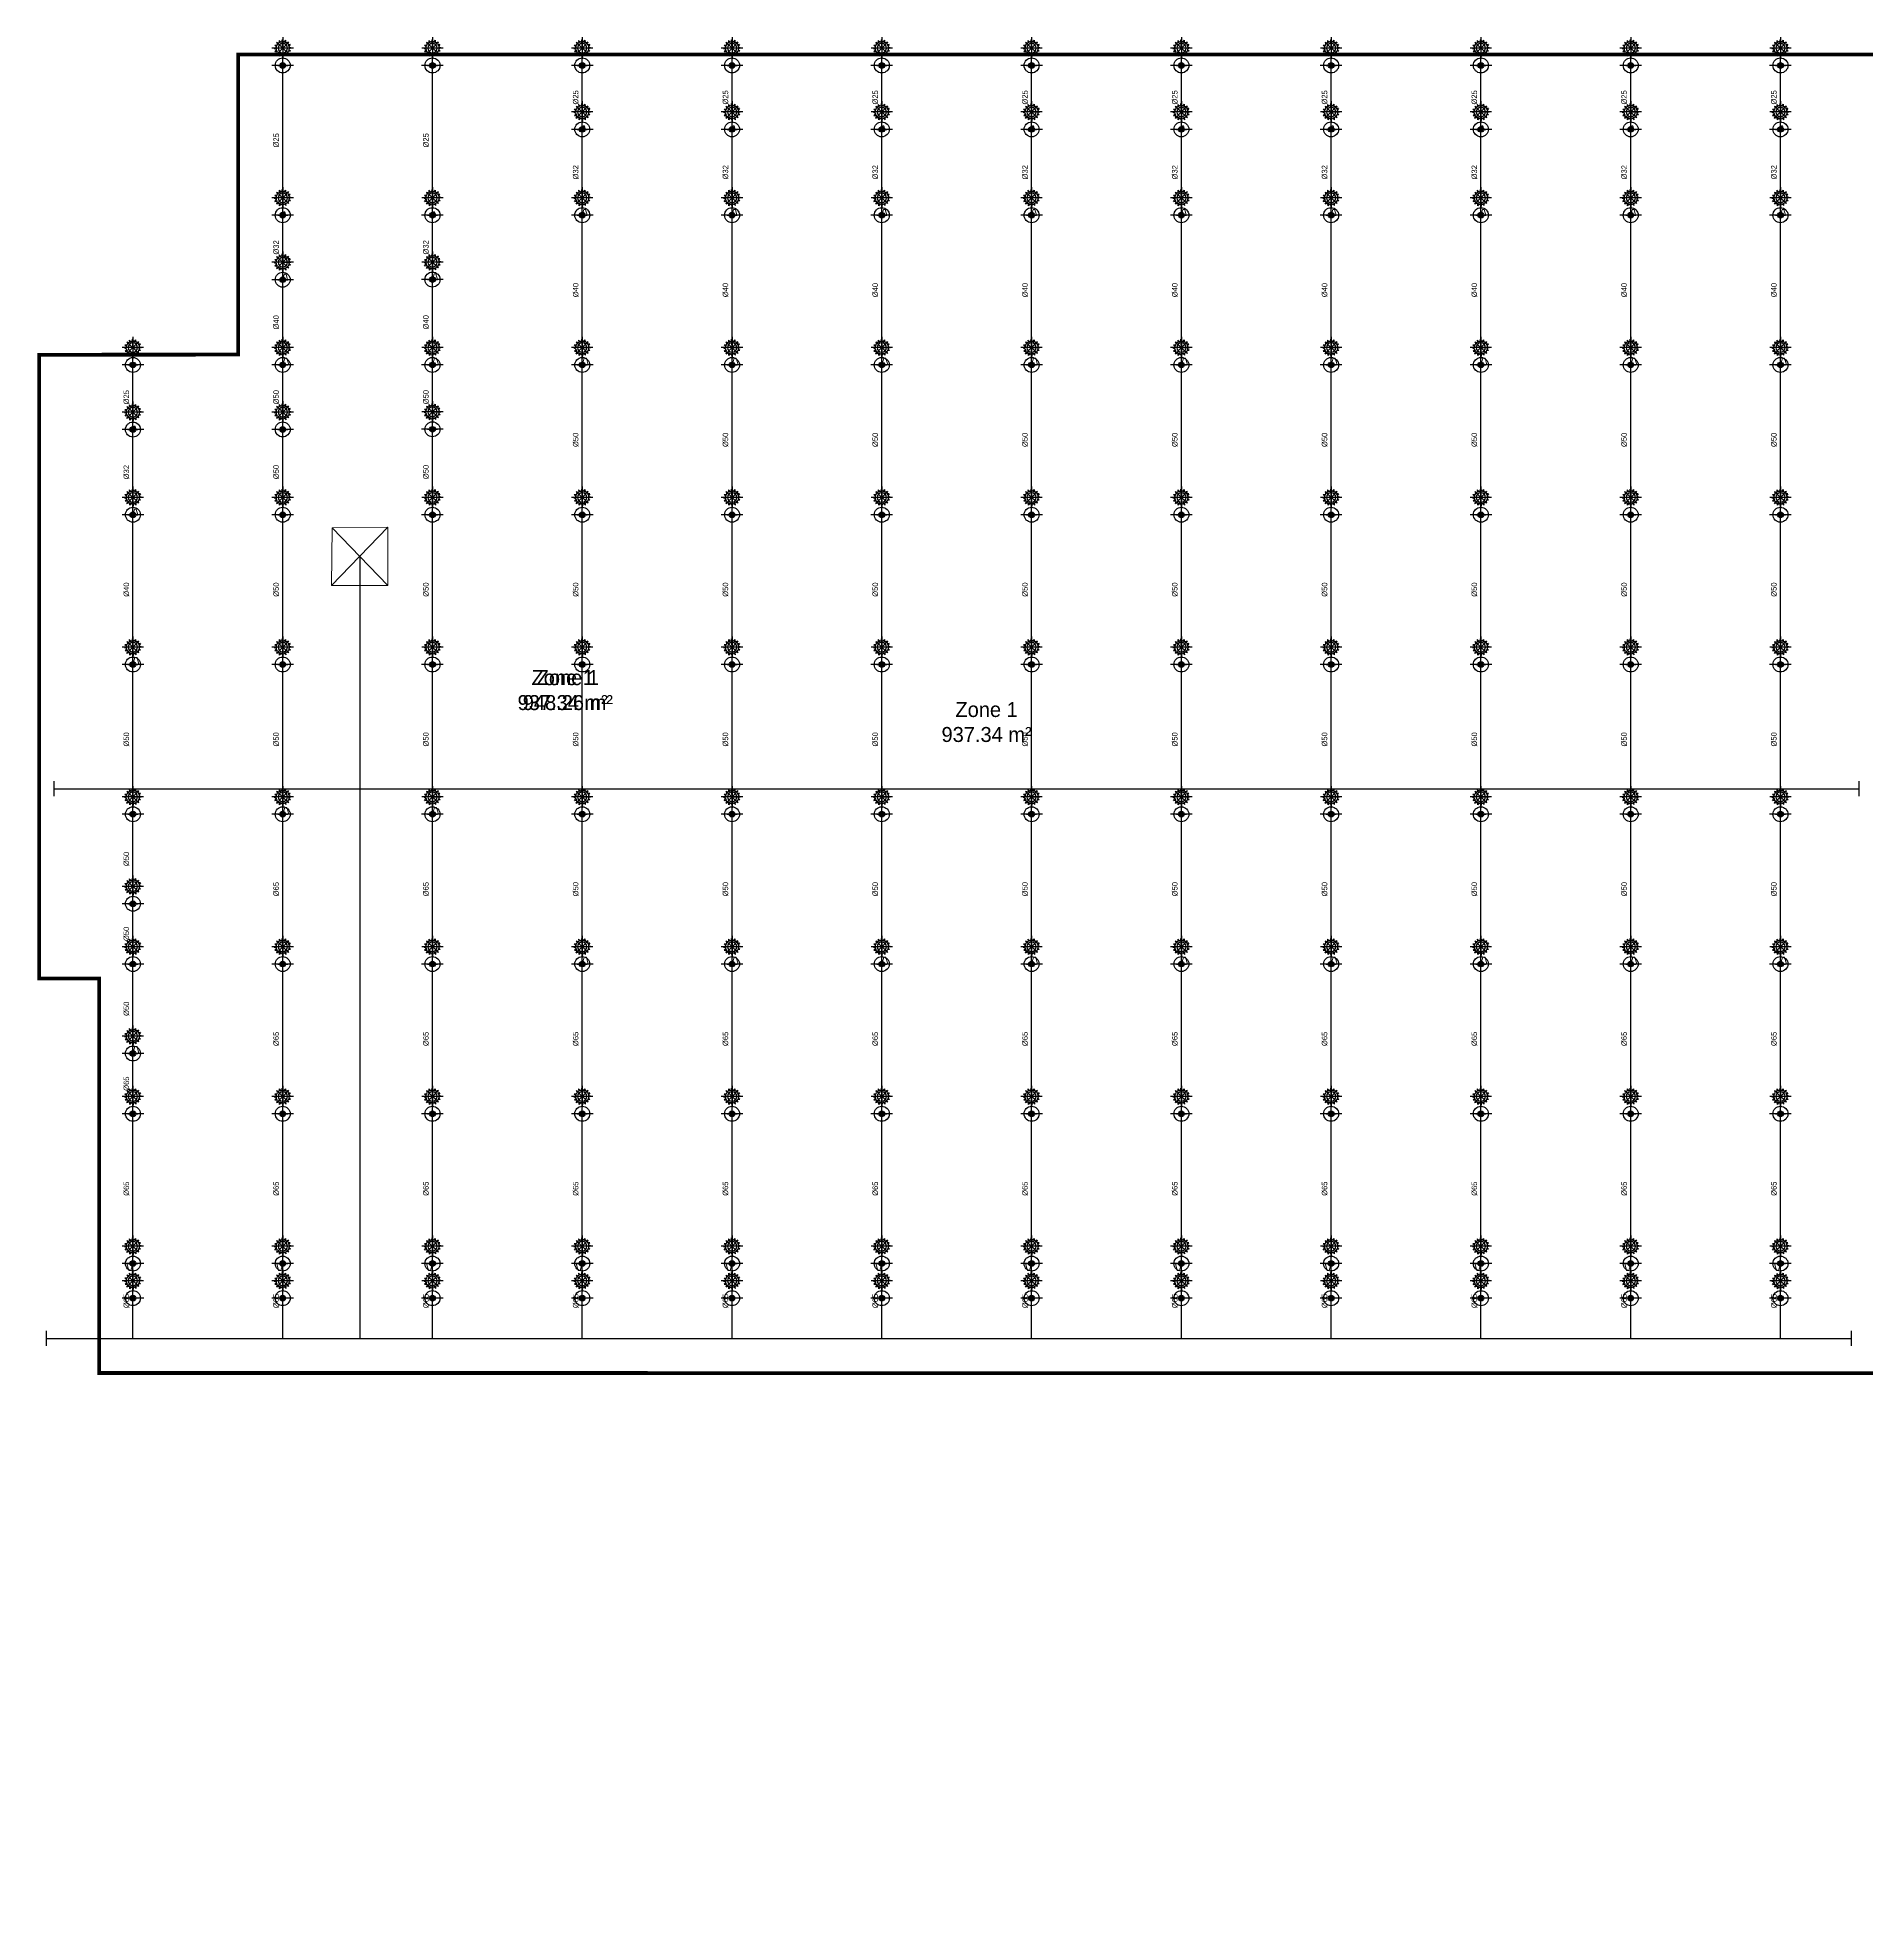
# Model space of a CAD drawing. Header units: millimetres. Extents: x 1706 to 534926, y -578380 to 27192.
# Drawn here: x 410251 to 446893, y -346877 to -309511 of the extents above; entities that cross this region are included whole.
import ezdxf

# ---------------------------------------------------------------- set-up
doc = ezdxf.new("R2010")
doc.units = ezdxf.units.MM
doc.linetypes.add('DASHDOT', pattern=[1, 0.5, -0.25, 0, -0.25])
doc.linetypes.add('DASHED', pattern=[19.05, 12.7, -6.35])
doc.layers.get('0').update_dxf_attribs({"color": 251})
for name, color, linetype in [('25∅', 1, 'DASHDOT'), ('floor boundary', 5, 'Continuous'), ('sprinkler - pipe branch', 1, 'Continuous'), ('sprinkler - pipe branch labels', 7, 'Continuous'), ('sprinkler - pipe branch markers', 8, 'Continuous'), ('sprinkler - pipe main', 1, 'Continuous'), ('sprinkler - pipe reducer', 30, 'Continuous'), ('sprinkler - sprinkler (above)', 4, 'Continuous'), ('sprinkler - zone label', 7, 'Continuous')]:
    doc.layers.add(name, color=color, linetype=linetype)
doc.layers.add('FF-PENDENT SPRINKLER', color=7, linetype='Continuous', true_color=0xcc0099)
doc.layers.add('McD-FIRE-SPRINKLER LINES', color=1, linetype='Continuous', lineweight=9)

# ---------------------------------------------------------------- blocks, each defined once
blk = doc.blocks.new('shaft')
at = {"layer": 'McD-FIRE-SPRINKLER LINES'}
blk.add_lwpolyline([(-550, 570), (-564, -585), (564, -585), (564, 584)], close=True, dxfattribs=at)
for points in [[(564, 584), (-564, -585)], [(-550, 570), (564, -585)]]:
    blk.add_lwpolyline(points, dxfattribs=at)
blk = doc.blocks.new('UPRIGHT SPRINKLER -68°C')
at = {"color": 5}
for p, q in [((-106, 3, 3), (-81, 13, 3)), ((-106, 3, 3), (-82, -7, 3)), ((-74, 76, 3), (-49, 65, 3)), ((-74, 76, 3), (-64, 51, 3)), ((3, 106, 3), (-9, 80, 3)), ((3, 106, 3), (13, 79, 3)), ((76, 74, 3), (49, 63, 3)), ((76, 74, 3), (65, 47, 3)), ((105, -3, 3), (79, 9, 3)), ((-76, -73, 3), (-66, -49, 3)), ((-76, -73, 3), (-53, -63, 3)), ((-4, -105, 3), (-13, -81, 3)), ((-4, -105, 3), (7, -81, 3)), ((72, -77, 3), (47, -66, 3)), ((72, -77, 3), (62, -51, 3)), ((105, -3, 3), (79, -13, 3))]:
    blk.add_line(p, q, dxfattribs=at)
at = {"color": 6}
for p, q in [((-1, -1, 3), (-106, 4, 3)), ((-96, 45, 3), (-78, 25, 3)), ((-96, 45, 3), (-69, 44, 3)), ((72, -77, 3), (-74, 76, 3)), ((-36, 100, 3), (-38, 72, 3)), ((-36, 100, 3), (-17, 79, 3)), ((-1, -1, 3), (3, 106, 3)), ((76, 74, 3), (-1, -1, 3)), ((43, 98, 3), (21, 77, 3)), ((43, 98, 3), (42, 68, 3)), ((99, 38, 3), (70, 39, 3)), ((99, 38, 3), (78, 18, 3)), ((-99, -35, 3), (-80, -18, 3)), ((-99, -35, 3), (-74, -36, 3)), ((-76, -73, 3), (-1, -1, 3)), ((-45, -95, 3), (-44, -70, 3)), ((-45, -95, 3), (-26, -78, 3)), ((-1, -1, 3), (-4, -105, 3)), ((-1, -1, 3), (105, -3, 3)), ((36, -98, 3), (19, -79, 3)), ((36, -98, 3), (38, -72, 3)), ((96, -43, 3), (69, -42, 3)), ((96, -43, 3), (77, -22, 3))]:
    blk.add_line(p, q, dxfattribs=at)
at = {"color": 5, "elevation": 3}
for points in [[(-1, -136), (-1, 135)], [(-137, -1), (135, -1)]]:
    blk.add_lwpolyline(points, dxfattribs=at)
at = {"color": 3}
blk.add_circle((-1, -1, 3), 59.2, dxfattribs=at)
at = {"color": 5}
for start, end in [(140.8422, 170.3714), (95.6315, 125.6992), (51.7639, 79.8685), (6.8313, 35.8146), (184.8407, 216.5012), (230.6178, 261.7138), (276.0216, 306.5945), (321.5184, 351.2266)]:
    blk.add_arc((-1, -1, 3), 81.1, start, end, dxfattribs=at)
blk = doc.blocks.new('PENDENT SPRINKLER (RG)')
at = {"linetype": 'Continuous', "extrusion": (0.000667552, -0.000166966, 1)}
h = blk.add_hatch(color=5, dxfattribs=at)
h.dxf.hatch_style = 1
edge = h.paths.add_edge_path()
edge.add_arc((0, 0), 56.7, 44.562, 404.562, ccw=False)
at = {"layer": '25∅', "linetype": 'Continuous', "extrusion": (0.000667552, -0.000166966, 1)}
h = blk.add_hatch(color=5, dxfattribs=at)
h.dxf.hatch_style = 1
edge = h.paths.add_edge_path()
edge.add_arc((0, 0), 56.7, 44.562, 404.562, ccw=False)
at = {"color": 222, "linetype": 'Continuous', "true_color": 0xcc0099, "extrusion": (0.000667073, -0.000166479, 1)}
for points in [[(0, -217), (0, 217)], [(-217, 0), (217, 0)]]:
    blk.add_lwpolyline(points, dxfattribs=at)
at = {"color": 222, "linetype": 'Continuous', "true_color": 0xcc0099, "extrusion": (0.000667552, -0.000166966, 1)}
blk.add_circle((0, 0), 150, dxfattribs=at)
at = {"color": 5, "linetype": 'Continuous', "extrusion": (0.000667552, -0.000166966, 1)}
blk.add_circle((0, 0), 56.7, dxfattribs=at)
at = {"layer": '25∅', "color": 5, "linetype": 'Continuous', "extrusion": (0.000667552, -0.000166966, 1)}
blk.add_circle((0, 0), 56.7, dxfattribs=at)
at = {"layer": 'FF-PENDENT SPRINKLER', "extrusion": (1.02436e-19, 0, -1), "xscale": 1.588226225829954, "yscale": 1.588226225829954, "zscale": 1.588226225829954}
blk.add_blockref('UPRIGHT SPRINKLER -68°C', (-346, 1, -4), dxfattribs=at)
blk = doc.blocks.new('reducer')
at = {"layer": 'McD-FIRE-SPRINKLER LINES'}
blk.add_lwpolyline([(16, 55), (33, 55), (48, 0), (0, 0)], close=True, dxfattribs=at)

msp = doc.modelspace()

# ---------------------------------------------------------------- linework, layer by layer
at = {"layer": 'floor boundary', "color": 0, "linetype": 'Continuous', "const_width": 75}
msp.add_lwpolyline([(411488.703, -336266.793), (411488.703, -328366.794), (410288.704, -328366.794), (410288.704, -315870.079), (414276.703, -315866.794), (414276.703, -309854.793), (530888.703, -309854.793), (530900.703, -315866.794), (534888.704, -315866.794), (534888.704, -342261.747), (475267.709, -342261.747), (475325.367, -346839.556), (460338.663, -346839.556), (460259.49, -336269.794)], close=True, dxfattribs=at)
at = {"layer": 'floor boundary', "linetype": 'DASHED'}
msp.add_lwpolyline([(447043.256, -309854.793), (447043.256, -336268.98), (411488.703, -336266.793), (411488.703, -328366.794), (410288.704, -328366.794), (410288.704, -315870.079), (414276.703, -315866.794), (414276.703, -309854.793)], close=True, dxfattribs=at)
msp.add_lwpolyline([(447043.256, -309854.793), (447043.256, -336268.98), (411488.703, -336266.793), (411488.703, -328366.794), (410288.704, -328366.794), (410288.704, -315870.079), (414276.703, -315866.794), (414276.703, -309854.793)], close=True, dxfattribs=at)
at = {"layer": 'McD-FIRE-SPRINKLER LINES'}
msp.add_lwpolyline([(414276.703, -309854.793), (414276.703, -315866.794), (410288.704, -315870.079), (410288.704, -328366.794), (411488.703, -328366.794), (411488.703, -336266.793), (460259.49, -336269.794), (460338.663, -346839.556), (484838.703, -346839.556), (484838.703, -336278.794), (533688.707, -336266.793), (533688.707, -328366.794), (534888.704, -328366.794), (534888.704, -315866.794), (530900.703, -315866.794), (530888.703, -309854.793)], close=True, dxfattribs=at)
at = {"layer": 'sprinkler - pipe branch'}
for points in [[(415165.98, -313074.677), (415165.98, -310074.677)], [(418165.98, -313074.677), (418165.98, -310074.677)], [(421165.98, -311354.793), (421165.98, -310074.677)], [(424165.98, -311354.793), (424165.98, -310074.677)], [(427165.98, -311354.793), (427165.98, -310074.677)], [(430165.98, -311354.793), (430165.98, -310074.677)], [(433165.98, -311354.793), (433165.98, -310074.677)], [(436165.98, -311354.793), (436165.98, -310074.677)], [(439165.98, -311354.793), (439165.98, -310074.677)], [(442165.98, -311354.793), (442165.98, -310074.677)], [(445165.98, -311354.793), (445165.98, -310074.677)], [(421165.98, -313074.677), (421165.98, -311354.793)], [(424165.98, -313074.677), (424165.98, -311354.793)], [(427165.98, -313074.677), (427165.98, -311354.793)], [(430165.98, -313074.677), (430165.98, -311354.793)], [(433165.98, -313074.677), (433165.98, -311354.793)], [(436165.98, -313074.677), (436165.98, -311354.793)], [(439165.98, -313074.677), (439165.98, -311354.793)], [(442165.98, -313074.677), (442165.98, -311354.793)], [(445165.98, -313074.677), (445165.98, -311354.793)], [(415165.98, -314366.061), (415165.98, -313074.677)], [(418165.98, -314363.589), (418165.98, -313074.677)], [(421165.98, -316074.677), (421165.98, -313074.677)], [(424165.98, -316074.677), (424165.98, -313074.677)], [(427165.98, -316074.677), (427165.98, -313074.677)], [(430165.98, -316074.677), (430165.98, -313074.677)], [(433165.98, -316074.677), (433165.98, -313074.677)], [(436165.98, -316074.677), (436165.98, -313074.677)], [(439165.98, -316074.677), (439165.98, -313074.677)], [(442165.98, -316074.677), (442165.98, -313074.677)], [(445165.98, -316074.677), (445165.98, -313074.677)], [(415165.98, -316074.677), (415165.98, -314366.061)], [(418165.98, -316074.677), (418165.98, -314363.589)], [(412165.98, -317368.532), (412165.98, -316074.677)], [(415165.98, -317366.061), (415165.98, -316074.677)], [(418165.98, -317363.589), (418165.98, -316074.677)], [(421165.98, -319074.677), (421165.98, -316074.677)], [(424165.98, -319074.677), (424165.98, -316074.677)], [(427165.98, -319074.677), (427165.98, -316074.677)], [(430165.98, -319074.677), (430165.98, -316074.677)], [(433165.98, -319074.677), (433165.98, -316074.677)], [(436165.98, -319074.677), (436165.98, -316074.677)], [(439165.98, -319074.677), (439165.98, -316074.677)], [(442165.98, -319074.677), (442165.98, -316074.677)], [(445165.98, -319074.677), (445165.98, -316074.677)], [(412165.98, -319074.677), (412165.98, -317368.532)], [(415165.98, -319074.677), (415165.98, -317366.061)], [(418165.98, -319074.677), (418165.98, -317363.589)], [(412165.98, -322074.677), (412165.98, -319074.677)], [(415165.98, -322074.677), (415165.98, -319074.677)], [(418165.98, -322074.677), (418165.98, -319074.677)], [(421165.98, -322074.677), (421165.98, -319074.677)], [(424165.98, -322074.677), (424165.98, -319074.677)], [(427165.98, -322074.677), (427165.98, -319074.677)], [(430165.98, -322074.677), (430165.98, -319074.677)], [(433165.98, -322074.677), (433165.98, -319074.677)], [(436165.98, -322074.677), (436165.98, -319074.677)], [(439165.98, -322074.677), (439165.98, -319074.677)], [(442165.98, -322074.677), (442165.98, -319074.677)], [(445165.98, -322074.677), (445165.98, -319074.677)], [(412165.98, -325074.677), (412165.98, -322074.677)], [(415165.98, -325074.677), (415165.98, -322074.677)], [(418165.98, -325074.677), (418165.98, -322074.677)], [(421165.98, -325074.677), (421165.98, -322074.677)], [(424165.98, -325074.677), (424165.98, -322074.677)], [(427165.98, -325074.677), (427165.98, -322074.677)], [(430165.98, -325074.677), (430165.98, -322074.677)], [(433165.98, -325074.677), (433165.98, -322074.677)], [(436165.98, -325074.677), (436165.98, -322074.677)], [(439165.98, -325074.677), (439165.98, -322074.677)], [(442165.98, -325074.677), (442165.98, -322074.677)], [(445165.98, -325074.677), (445165.98, -322074.677)], [(412165.98, -326866.794), (412165.98, -325074.677)], [(415165.98, -328074.677), (415165.98, -325074.677)], [(418165.98, -328074.677), (418165.98, -325074.677)], [(421165.98, -328074.677), (421165.98, -325074.677)], [(424165.98, -328074.677), (424165.98, -325074.677)], [(427165.98, -328074.677), (427165.98, -325074.677)], [(430165.98, -328074.677), (430165.98, -325074.677)], [(433165.98, -328074.677), (433165.98, -325074.677)], [(436165.98, -328074.677), (436165.98, -325074.677)], [(439165.98, -328074.677), (439165.98, -325074.677)], [(442165.98, -328074.677), (442165.98, -325074.677)], [(445165.98, -328074.677), (445165.98, -325074.677)], [(412165.98, -328074.677), (412165.98, -326866.794)], [(412165.98, -329866.794), (412165.98, -328074.677)], [(415165.98, -331074.677), (415165.98, -328074.677)], [(418165.98, -331074.677), (418165.98, -328074.677)], [(421165.98, -331074.677), (421165.98, -328074.677)], [(424165.98, -331074.677), (424165.98, -328074.677)], [(427165.98, -331074.677), (427165.98, -328074.677)], [(430165.98, -331074.677), (430165.98, -328074.677)], [(433165.98, -331074.677), (433165.98, -328074.677)], [(436165.98, -331074.677), (436165.98, -328074.677)], [(439165.98, -331074.677), (439165.98, -328074.677)], [(442165.98, -331074.677), (442165.98, -328074.677)], [(445165.98, -331074.677), (445165.98, -328074.677)], [(412165.98, -331074.677), (412165.98, -329866.794)], [(412165.98, -334074.677), (412165.98, -331074.677)], [(415165.98, -334074.677), (415165.98, -331074.677)], [(418165.98, -334074.677), (418165.98, -331074.677)], [(421165.98, -334074.677), (421165.98, -331074.677)], [(424165.98, -334074.677), (424165.98, -331074.677)], [(427165.98, -334074.677), (427165.98, -331074.677)], [(430165.98, -334074.677), (430165.98, -331074.677)], [(433165.98, -334074.677), (433165.98, -331074.677)], [(436165.98, -334074.677), (436165.98, -331074.677)], [(439165.98, -334074.677), (439165.98, -331074.677)], [(442165.98, -334074.677), (442165.98, -331074.677)], [(445165.98, -334074.677), (445165.98, -331074.677)], [(412165.98, -335574.677), (412165.98, -334074.677)], [(415165.98, -335574.677), (415165.98, -334074.677)], [(418165.98, -335574.677), (418165.98, -334074.677)], [(421165.98, -335574.677), (421165.98, -334074.677)], [(424165.98, -335574.677), (424165.98, -334074.677)], [(427165.98, -335574.677), (427165.98, -334074.677)], [(430165.98, -335574.677), (430165.98, -334074.677)], [(433165.98, -335574.677), (433165.98, -334074.677)], [(436165.98, -335574.677), (436165.98, -334074.677)], [(439165.98, -335574.677), (439165.98, -334074.677)], [(442165.98, -335574.677), (442165.98, -334074.677)], [(445165.98, -335574.677), (445165.98, -334074.677)]]:
    msp.add_lwpolyline(points, dxfattribs=at)
at = {"layer": 'sprinkler - pipe branch markers'}
for p, q in [((415065.98, -310074.677), (415265.98, -310074.677)), ((418065.98, -310074.677), (418265.98, -310074.677)), ((421065.98, -310074.677), (421265.98, -310074.677)), ((424065.98, -310074.677), (424265.98, -310074.677)), ((427065.98, -310074.677), (427265.98, -310074.677)), ((430065.98, -310074.677), (430265.98, -310074.677)), ((433065.98, -310074.677), (433265.98, -310074.677)), ((436065.98, -310074.677), (436265.98, -310074.677)), ((439065.98, -310074.677), (439265.98, -310074.677)), ((442065.98, -310074.677), (442265.98, -310074.677)), ((445065.98, -310074.677), (445265.98, -310074.677)), ((421065.98, -311354.793), (421265.98, -311354.793)), ((424065.98, -311354.793), (424265.98, -311354.793)), ((427065.98, -311354.793), (427265.98, -311354.793)), ((430065.98, -311354.793), (430265.98, -311354.793)), ((433065.98, -311354.793), (433265.98, -311354.793)), ((436065.98, -311354.793), (436265.98, -311354.793)), ((439065.98, -311354.793), (439265.98, -311354.793)), ((442065.98, -311354.793), (442265.98, -311354.793)), ((445065.98, -311354.793), (445265.98, -311354.793)), ((415065.98, -313074.677), (415265.98, -313074.677)), ((418065.98, -313074.677), (418265.98, -313074.677)), ((421065.98, -313074.677), (421265.98, -313074.677)), ((424065.98, -313074.677), (424265.98, -313074.677)), ((427065.98, -313074.677), (427265.98, -313074.677)), ((430065.98, -313074.677), (430265.98, -313074.677)), ((433065.98, -313074.677), (433265.98, -313074.677)), ((436065.98, -313074.677), (436265.98, -313074.677)), ((439065.98, -313074.677), (439265.98, -313074.677)), ((442065.98, -313074.677), (442265.98, -313074.677)), ((445065.98, -313074.677), (445265.98, -313074.677)), ((415065.98, -314366.061), (415265.98, -314366.061)), ((418065.98, -314363.589), (418265.98, -314363.589)), ((412065.98, -316074.677), (412265.98, -316074.677)), ((415065.98, -316074.677), (415265.98, -316074.677)), ((418065.98, -316074.677), (418265.98, -316074.677)), ((421065.98, -316074.677), (421265.98, -316074.677)), ((424065.98, -316074.677), (424265.98, -316074.677)), ((427065.98, -316074.677), (427265.98, -316074.677)), ((430065.98, -316074.677), (430265.98, -316074.677)), ((433065.98, -316074.677), (433265.98, -316074.677)), ((436065.98, -316074.677), (436265.98, -316074.677)), ((439065.98, -316074.677), (439265.98, -316074.677)), ((442065.98, -316074.677), (442265.98, -316074.677)), ((445065.98, -316074.677), (445265.98, -316074.677)), ((412065.98, -317368.532), (412265.98, -317368.532)), ((415065.98, -317366.061), (415265.98, -317366.061)), ((418065.98, -317363.589), (418265.98, -317363.589)), ((412065.98, -319074.677), (412265.98, -319074.677)), ((415065.98, -319074.677), (415265.98, -319074.677)), ((418065.98, -319074.677), (418265.98, -319074.677)), ((421065.98, -319074.677), (421265.98, -319074.677)), ((424065.98, -319074.677), (424265.98, -319074.677)), ((427065.98, -319074.677), (427265.98, -319074.677)), ((430065.98, -319074.677), (430265.98, -319074.677)), ((433065.98, -319074.677), (433265.98, -319074.677)), ((436065.98, -319074.677), (436265.98, -319074.677)), ((439065.98, -319074.677), (439265.98, -319074.677)), ((442065.98, -319074.677), (442265.98, -319074.677)), ((445065.98, -319074.677), (445265.98, -319074.677)), ((412065.98, -322074.677), (412265.98, -322074.677)), ((415065.98, -322074.677), (415265.98, -322074.677)), ((418065.98, -322074.677), (418265.98, -322074.677)), ((421065.98, -322074.677), (421265.98, -322074.677)), ((424065.98, -322074.677), (424265.98, -322074.677)), ((427065.98, -322074.677), (427265.98, -322074.677)), ((430065.98, -322074.677), (430265.98, -322074.677)), ((433065.98, -322074.677), (433265.98, -322074.677)), ((436065.98, -322074.677), (436265.98, -322074.677)), ((439065.98, -322074.677), (439265.98, -322074.677)), ((442065.98, -322074.677), (442265.98, -322074.677)), ((445065.98, -322074.677), (445265.98, -322074.677)), ((412065.98, -325074.677), (412265.98, -325074.677)), ((415065.98, -325074.677), (415265.98, -325074.677)), ((418065.98, -325074.677), (418265.98, -325074.677)), ((421065.98, -325074.677), (421265.98, -325074.677)), ((424065.98, -325074.677), (424265.98, -325074.677)), ((427065.98, -325074.677), (427265.98, -325074.677)), ((430065.98, -325074.677), (430265.98, -325074.677)), ((433065.98, -325074.677), (433265.98, -325074.677)), ((436065.98, -325074.677), (436265.98, -325074.677)), ((439065.98, -325074.677), (439265.98, -325074.677)), ((442065.98, -325074.677), (442265.98, -325074.677)), ((445065.98, -325074.677), (445265.98, -325074.677)), ((412065.98, -326866.794), (412265.98, -326866.794)), ((412065.98, -328074.677), (412265.98, -328074.677)), ((415065.98, -328074.677), (415265.98, -328074.677)), ((418065.98, -328074.677), (418265.98, -328074.677)), ((421065.98, -328074.677), (421265.98, -328074.677)), ((424065.98, -328074.677), (424265.98, -328074.677)), ((427065.98, -328074.677), (427265.98, -328074.677)), ((430065.98, -328074.677), (430265.98, -328074.677)), ((433065.98, -328074.677), (433265.98, -328074.677)), ((436065.98, -328074.677), (436265.98, -328074.677)), ((439065.98, -328074.677), (439265.98, -328074.677)), ((442065.98, -328074.677), (442265.98, -328074.677)), ((445065.98, -328074.677), (445265.98, -328074.677)), ((412065.98, -329866.794), (412265.98, -329866.794)), ((412065.98, -331074.677), (412265.98, -331074.677)), ((415065.98, -331074.677), (415265.98, -331074.677)), ((418065.98, -331074.677), (418265.98, -331074.677)), ((421065.98, -331074.677), (421265.98, -331074.677)), ((424065.98, -331074.677), (424265.98, -331074.677)), ((427065.98, -331074.677), (427265.98, -331074.677)), ((430065.98, -331074.677), (430265.98, -331074.677)), ((433065.98, -331074.677), (433265.98, -331074.677)), ((436065.98, -331074.677), (436265.98, -331074.677)), ((439065.98, -331074.677), (439265.98, -331074.677)), ((442065.98, -331074.677), (442265.98, -331074.677)), ((445065.98, -331074.677), (445265.98, -331074.677)), ((412065.98, -334074.677), (412265.98, -334074.677)), ((415065.98, -334074.677), (415265.98, -334074.677)), ((418065.98, -334074.677), (418265.98, -334074.677)), ((421065.98, -334074.677), (421265.98, -334074.677)), ((424065.98, -334074.677), (424265.98, -334074.677)), ((427065.98, -334074.677), (427265.98, -334074.677)), ((430065.98, -334074.677), (430265.98, -334074.677)), ((433065.98, -334074.677), (433265.98, -334074.677)), ((436065.98, -334074.677), (436265.98, -334074.677)), ((439065.98, -334074.677), (439265.98, -334074.677)), ((442065.98, -334074.677), (442265.98, -334074.677)), ((445065.98, -334074.677), (445265.98, -334074.677))]:
    msp.add_line(p, q, dxfattribs=at)
at = {"layer": 'sprinkler - pipe main'}
for points in [[(416708.693, -319909.374), (416708.693, -335574.677)], [(416708.693, -319909.374), (416708.693, -324561.886)], [(410588.704, -324711.886), (410588.704, -324411.886)], [(410588.704, -324561.886), (446743.256, -324561.886)], [(446743.256, -324711.886), (446743.256, -324411.886)], [(410437.679, -335724.677), (410437.679, -335424.677)], [(446592.231, -335724.677), (446592.231, -335424.677)], [(410437.679, -335574.677), (446592.231, -335574.677)]]:
    msp.add_lwpolyline(points, dxfattribs=at)

# ---------------------------------------------------------------- block references
at = {"layer": 'McD-FIRE-SPRINKLER LINES'}
msp.add_blockref('shaft', (416708.693, -319909.374), dxfattribs=at)
at = {"layer": 'sprinkler - pipe reducer', "color": 30}
for p, xscale, yscale, zscale in [((421165.98, -311354.793), 1.271941932564014, 1.271941932564014, 1.271941932564014), ((424165.98, -311354.793), 1.271941932564014, 1.271941932564014, 1.271941932564014), ((427165.98, -311354.793), 1.271941932564014, 1.271941932564014, 1.271941932564014), ((430165.98, -311354.793), 1.271941932564014, 1.271941932564014, 1.271941932564014), ((433165.98, -311354.793), 1.271941932564014, 1.271941932564014, 1.271941932564014), ((436165.98, -311354.793), 1.271941932564014, 1.271941932564014, 1.271941932564014), ((439165.98, -311354.793), 1.271941932564014, 1.271941932564014, 1.271941932564014), ((442165.98, -311354.793), 1.271941932564014, 1.271941932564014, 1.271941932564014), ((445165.98, -311354.793), 1.271941932564014, 1.271941932564014, 1.271941932564014), ((415165.98, -313074.677), 1.271941932564014, 1.271941932564014, 1.271941932564014), ((418165.98, -313074.677), 1.271941932564014, 1.271941932564014, 1.271941932564014), ((421165.98, -313074.677), 2.061508256296826, 2.061508256296826, 2.061508256296826), ((424165.98, -313074.677), 2.061508256296826, 2.061508256296826, 2.061508256296826), ((427165.98, -313074.677), 2.061508256296826, 2.061508256296826, 2.061508256296826), ((430165.98, -313074.677), 2.061508256296826, 2.061508256296826, 2.061508256296826), ((433165.98, -313074.677), 2.061508256296826, 2.061508256296826, 2.061508256296826), ((436165.98, -313074.677), 2.061508256296826, 2.061508256296826, 2.061508256296826), ((439165.98, -313074.677), 2.061508256296826, 2.061508256296826, 2.061508256296826), ((442165.98, -313074.677), 2.061508256296826, 2.061508256296826, 2.061508256296826), ((445165.98, -313074.677), 2.061508256296826, 2.061508256296826, 2.061508256296826), ((415165.98, -314366.061), 2.061508256296826, 2.061508256296826, 2.061508256296826), ((418165.98, -314363.589), 2.061508256296826, 2.061508256296826, 2.061508256296826), ((415165.98, -316074.677), 2.5, 2.5, 2.5), ((418165.98, -316074.677), 2.5, 2.5, 2.5), ((421165.98, -316074.677), 2.5, 2.5, 2.5), ((424165.98, -316074.677), 2.5, 2.5, 2.5), ((427165.98, -316074.677), 2.5, 2.5, 2.5), ((430165.98, -316074.677), 2.5, 2.5, 2.5), ((433165.98, -316074.677), 2.5, 2.5, 2.5), ((436165.98, -316074.677), 2.5, 2.5, 2.5), ((439165.98, -316074.677), 2.5, 2.5, 2.5), ((442165.98, -316074.677), 2.5, 2.5, 2.5), ((445165.98, -316074.677), 2.5, 2.5, 2.5), ((412165.98, -317368.532), 1.271941932564014, 1.271941932564014, 1.271941932564014), ((412165.98, -319074.677), 2.061508256296826, 2.061508256296826, 2.061508256296826), ((412165.98, -322074.677), 2.5, 2.5, 2.5), ((415165.98, -325074.677), 2.5, 2.5, 2.5), ((418165.98, -325074.677), 2.5, 2.5, 2.5), ((421165.98, -328074.677), 2.5, 2.5, 2.5), ((424165.98, -328074.677), 2.5, 2.5, 2.5), ((427165.98, -328074.677), 2.5, 2.5, 2.5), ((430165.98, -328074.677), 2.5, 2.5, 2.5), ((433165.98, -328074.677), 2.5, 2.5, 2.5), ((436165.98, -328074.677), 2.5, 2.5, 2.5), ((439165.98, -328074.677), 2.5, 2.5, 2.5), ((442165.98, -328074.677), 2.5, 2.5, 2.5), ((445165.98, -328074.677), 2.5, 2.5, 2.5), ((412165.98, -329866.794), 2.5, 2.5, 2.5)]:
    msp.add_blockref('reducer', p, dxfattribs=dict(at, xscale=xscale, yscale=yscale, zscale=zscale))
at = {"layer": 'sprinkler - pipe reducer', "color": 30, "xscale": 2.5, "yscale": 2.5, "zscale": 2.5, "rotation": 180}
for p in [(412165.98, -334074.677), (415165.98, -334074.677), (418165.98, -334074.677), (421165.98, -334074.677), (424165.98, -334074.677), (427165.98, -334074.677), (430165.98, -334074.677), (433165.98, -334074.677), (436165.98, -334074.677), (439165.98, -334074.677), (442165.98, -334074.677), (445165.98, -334074.677)]:
    msp.add_blockref('reducer', p, dxfattribs=at)
at = {"layer": 'sprinkler - sprinkler (above)', "rotation": 90}
for p in [(415165.98, -310074.677), (418165.98, -310074.677), (421165.98, -310074.677), (424165.98, -310074.677), (427165.98, -310074.677), (430165.98, -310074.677), (433165.98, -310074.677), (436165.98, -310074.677), (439165.98, -310074.677), (442165.98, -310074.677), (445165.98, -310074.677), (421165.98, -311354.793), (424165.98, -311354.793), (427165.98, -311354.793), (430165.98, -311354.793), (433165.98, -311354.793), (436165.98, -311354.793), (439165.98, -311354.793), (442165.98, -311354.793), (445165.98, -311354.793), (415165.98, -313074.677), (418165.98, -313074.677), (421165.98, -313074.677), (424165.98, -313074.677), (427165.98, -313074.677), (430165.98, -313074.677), (433165.98, -313074.677), (436165.98, -313074.677), (439165.98, -313074.677), (442165.98, -313074.677), (445165.98, -313074.677), (415165.98, -314366.061), (418165.98, -314363.589), (412165.98, -316074.677), (415165.98, -316074.677), (418165.98, -316074.677), (421165.98, -316074.677), (424165.98, -316074.677), (427165.98, -316074.677), (430165.98, -316074.677), (433165.98, -316074.677), (436165.98, -316074.677), (439165.98, -316074.677), (442165.98, -316074.677), (445165.98, -316074.677), (412165.98, -317368.532), (415165.98, -317366.061), (418165.98, -317363.589), (412165.98, -319074.677), (415165.98, -319074.677), (418165.98, -319074.677), (421165.98, -319074.677), (424165.98, -319074.677), (427165.98, -319074.677), (430165.98, -319074.677), (433165.98, -319074.677), (436165.98, -319074.677), (439165.98, -319074.677), (442165.98, -319074.677), (445165.98, -319074.677), (412165.98, -322074.677), (415165.98, -322074.677), (418165.98, -322074.677), (421165.98, -322074.677), (424165.98, -322074.677), (427165.98, -322074.677), (430165.98, -322074.677), (433165.98, -322074.677), (436165.98, -322074.677), (439165.98, -322074.677), (442165.98, -322074.677), (445165.98, -322074.677), (412165.98, -325074.677), (415165.98, -325074.677), (418165.98, -325074.677), (421165.98, -325074.677), (424165.98, -325074.677), (427165.98, -325074.677), (430165.98, -325074.677), (433165.98, -325074.677), (436165.98, -325074.677), (439165.98, -325074.677), (442165.98, -325074.677), (445165.98, -325074.677), (412165.98, -326866.794), (412165.98, -328074.677), (415165.98, -328074.677), (418165.98, -328074.677), (421165.98, -328074.677), (424165.98, -328074.677), (427165.98, -328074.677), (430165.98, -328074.677), (433165.98, -328074.677), (436165.98, -328074.677), (439165.98, -328074.677), (442165.98, -328074.677), (445165.98, -328074.677), (412165.98, -329866.794), (412165.98, -331074.677), (415165.98, -331074.677), (418165.98, -331074.677), (421165.98, -331074.677), (424165.98, -331074.677), (427165.98, -331074.677), (430165.98, -331074.677), (433165.98, -331074.677), (436165.98, -331074.677), (439165.98, -331074.677), (442165.98, -331074.677), (445165.98, -331074.677), (412165.98, -334074.677), (415165.98, -334074.677), (418165.98, -334074.677), (421165.98, -334074.677), (424165.98, -334074.677), (427165.98, -334074.677), (430165.98, -334074.677), (433165.98, -334074.677), (436165.98, -334074.677), (439165.98, -334074.677), (442165.98, -334074.677), (445165.98, -334074.677), (412165.98, -334766.834), (415165.98, -334767.019), (418165.98, -334767.203), (421165.98, -334767.388), (424165.98, -334767.573), (427165.98, -334767.757), (430165.98, -334767.942), (433165.98, -334768.126), (436165.98, -334768.311), (439165.98, -334768.496), (442165.98, -334768.68), (445165.98, -334768.865)]:
    msp.add_blockref('PENDENT SPRINKLER (RG)', p, dxfattribs=at)

# ---------------------------------------------------------------- texts
at = {"layer": 'sprinkler - pipe branch labels', "char_height": 110, "attachment_point": 5, "rotation": 90}
for s, insert in [('Ø25', (421035.98, -310714.735)), ('Ø25', (424035.98, -310714.735)), ('Ø25', (427035.98, -310714.735)), ('Ø25', (430035.98, -310714.735)), ('Ø25', (433035.98, -310714.735)), ('Ø25', (436035.98, -310714.735)), ('Ø25', (439035.98, -310714.735)), ('Ø25', (442035.98, -310714.735)), ('Ø25', (445035.98, -310714.735)), ('Ø25', (415035.98, -311574.677)), ('Ø25', (418035.98, -311574.677)), ('Ø32', (421035.98, -312214.735)), ('Ø32', (424035.98, -312214.735)), ('Ø32', (427035.98, -312214.735)), ('Ø32', (430035.98, -312214.735)), ('Ø32', (433035.98, -312214.735)), ('Ø32', (436035.98, -312214.735)), ('Ø32', (439035.98, -312214.735)), ('Ø32', (442035.98, -312214.735)), ('Ø32', (445035.98, -312214.735)), ('Ø32', (415035.98, -313720.369)), ('Ø32', (418035.98, -313719.133)), ('Ø40', (421035.98, -314574.677)), ('Ø40', (424035.98, -314574.677)), ('Ø40', (427035.98, -314574.677)), ('Ø40', (430035.98, -314574.677)), ('Ø40', (433035.98, -314574.677)), ('Ø40', (436035.98, -314574.677)), ('Ø40', (439035.98, -314574.677)), ('Ø40', (442035.98, -314574.677)), ('Ø40', (445035.98, -314574.677)), ('Ø40', (415035.98, -315220.369)), ('Ø40', (418035.98, -315219.133)), ('Ø25', (412035.98, -316721.605)), ('Ø50', (415035.98, -316720.369)), ('Ø50', (418035.98, -316719.133)), ('Ø50', (421035.98, -317574.677)), ('Ø50', (424035.98, -317574.677)), ('Ø50', (427035.98, -317574.677)), ('Ø50', (430035.98, -317574.677)), ('Ø50', (433035.98, -317574.677)), ('Ø50', (436035.98, -317574.677)), ('Ø50', (439035.98, -317574.677)), ('Ø50', (442035.98, -317574.677)), ('Ø50', (445035.98, -317574.677)), ('Ø32', (412035.98, -318221.605)), ('Ø50', (415035.98, -318220.369)), ('Ø50', (418035.98, -318219.133)), ('Ø40', (412035.98, -320574.677)), ('Ø50', (415035.98, -320574.677)), ('Ø50', (418035.98, -320574.677)), ('Ø50', (421035.98, -320574.677)), ('Ø50', (424035.98, -320574.677)), ('Ø50', (427035.98, -320574.677)), ('Ø50', (430035.98, -320574.677)), ('Ø50', (433035.98, -320574.677)), ('Ø50', (436035.98, -320574.677)), ('Ø50', (439035.98, -320574.677)), ('Ø50', (442035.98, -320574.677)), ('Ø50', (445035.98, -320574.677)), ('Ø50', (412035.98, -323574.677)), ('Ø50', (415035.98, -323574.677)), ('Ø50', (418035.98, -323574.677)), ('Ø50', (421035.98, -323574.677)), ('Ø50', (424035.98, -323574.677)), ('Ø50', (427035.98, -323574.677)), ('Ø50', (430035.98, -323574.677)), ('Ø50', (433035.98, -323574.677)), ('Ø50', (436035.98, -323574.677)), ('Ø50', (439035.98, -323574.677)), ('Ø50', (442035.98, -323574.677)), ('Ø50', (445035.98, -323574.677)), ('Ø50', (412035.98, -325970.736)), ('Ø65', (415035.98, -326574.677)), ('Ø65', (418035.98, -326574.677)), ('Ø50', (421035.98, -326574.677)), ('Ø50', (424035.98, -326574.677)), ('Ø50', (427035.98, -326574.677)), ('Ø50', (430035.98, -326574.677)), ('Ø50', (433035.98, -326574.677)), ('Ø50', (436035.98, -326574.677)), ('Ø50', (439035.98, -326574.677)), ('Ø50', (442035.98, -326574.677)), ('Ø50', (445035.98, -326574.677)), ('Ø50', (412035.98, -327470.736)), ('Ø50', (412035.98, -328970.736)), ('Ø65', (415035.98, -329574.677)), ('Ø65', (418035.98, -329574.677)), ('Ø65', (421035.98, -329574.677)), ('Ø65', (424035.98, -329574.677)), ('Ø65', (427035.98, -329574.677)), ('Ø65', (430035.98, -329574.677)), ('Ø65', (433035.98, -329574.677)), ('Ø65', (436035.98, -329574.677)), ('Ø65', (439035.98, -329574.677)), ('Ø65', (442035.98, -329574.677)), ('Ø65', (445035.98, -329574.677)), ('Ø65', (412035.98, -330470.736)), ('Ø65', (412035.98, -332574.677)), ('Ø65', (415035.98, -332574.677)), ('Ø65', (418035.98, -332574.677)), ('Ø65', (421035.98, -332574.677)), ('Ø65', (424035.98, -332574.677)), ('Ø65', (427035.98, -332574.677)), ('Ø65', (430035.98, -332574.677)), ('Ø65', (433035.98, -332574.677)), ('Ø65', (436035.98, -332574.677)), ('Ø65', (439035.98, -332574.677)), ('Ø65', (442035.98, -332574.677)), ('Ø65', (445035.98, -332574.677)), ('Ø65', (412035.98, -334824.677)), ('Ø65', (415035.98, -334824.677)), ('Ø65', (418035.98, -334824.677)), ('Ø65', (421035.98, -334824.677)), ('Ø65', (424035.98, -334824.677)), ('Ø65', (427035.98, -334824.677)), ('Ø65', (430035.98, -334824.677)), ('Ø65', (433035.98, -334824.677)), ('Ø65', (436035.98, -334824.677)), ('Ø65', (439035.98, -334824.677)), ('Ø65', (442035.98, -334824.677)), ('Ø65', (445035.98, -334824.677))]:
    msp.add_mtext(s, dxfattribs=dict(at, insert=insert))
at = {"layer": 'sprinkler - zone label', "color": 7, "char_height": 300, "attachment_point": 5}
for s, insert in [('Zone 1\\P937.34 m²', (420774.342, -322589.477)), ('Zone 1\\P937.34 m²', (420774.342, -322589.477)), ('Zone 1\\P937.34 m²', (420774.342, -322589.477)), ('Zone 1\\P948.26 m²', (420877.701, -322589.48)), ('Zone 1\\P937.34 m²', (429265.227, -323228.68))]:
    msp.add_mtext(s, dxfattribs=dict(at, insert=insert))

doc.saveas('drawing.dxf')
